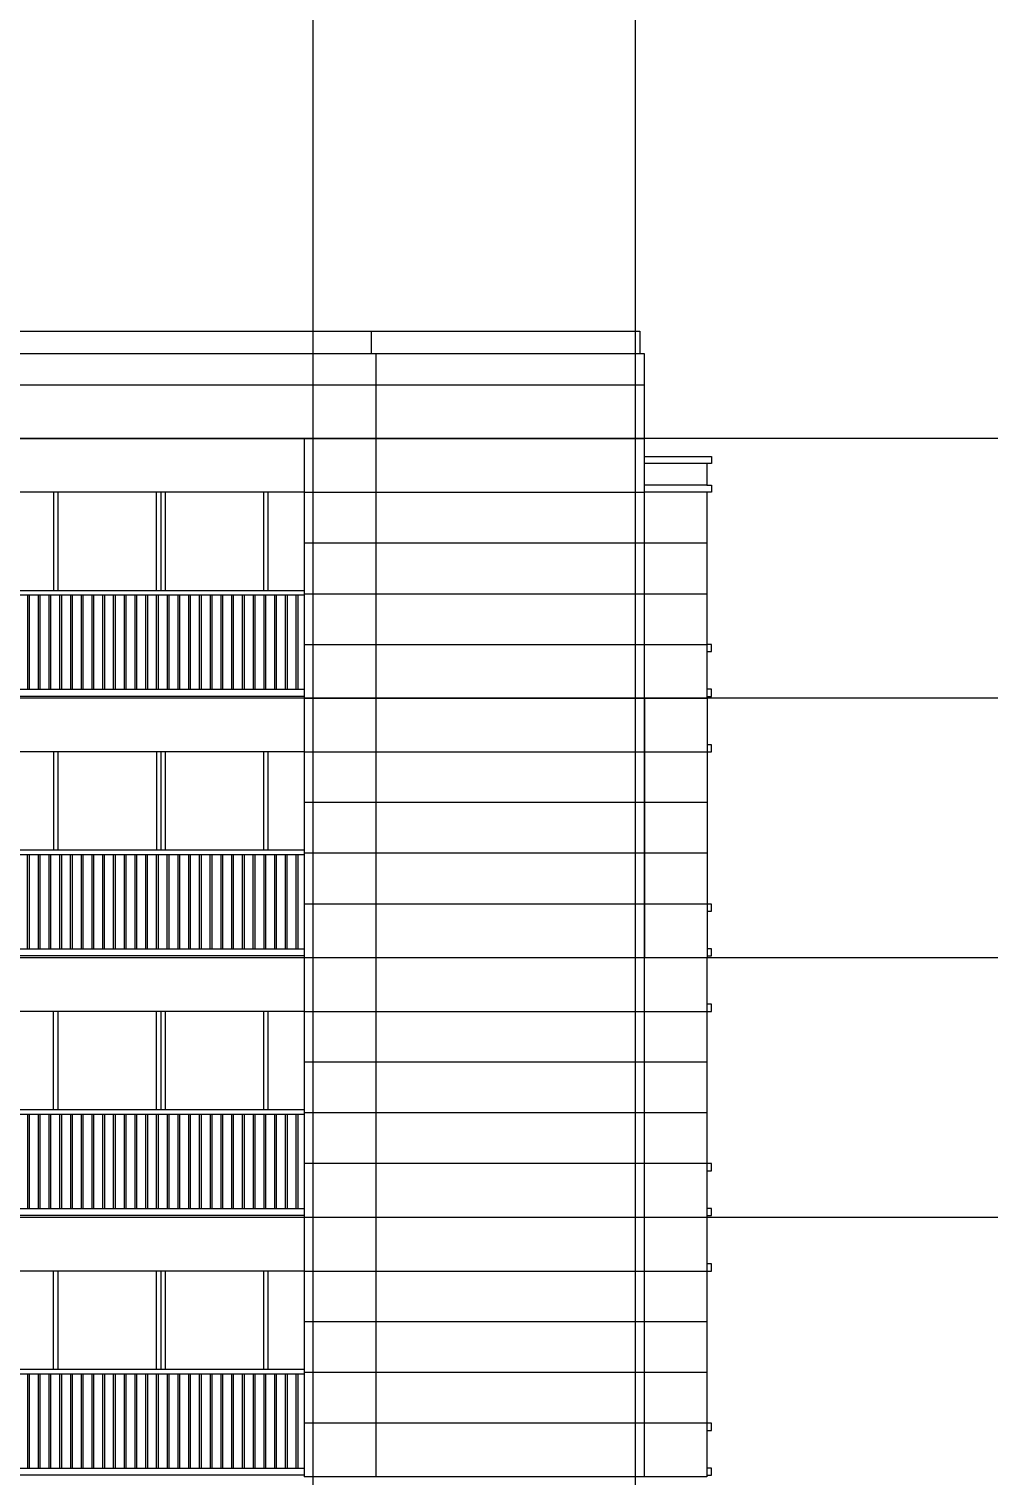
# Model space of a CAD drawing. Extents: x -59851 to 653804, y -249523 to 437614.
# Drawn here: x 221285 to 232007, y 406498 to 422663 of the extents above; entities that cross this region are included whole.
import ezdxf

# ---------------------------------------------------------------- set-up
doc = ezdxf.new("R2010")
doc.units = 0
doc.header["$LTSCALE"] = 1000
doc.header["$MEASUREMENT"] = 0
for name, color, linetype in [('A-材质分割线（横向）', 252, 'Continuous'), ('DOTE', 16, 'Continuous'), ('ELE-1', 41, 'Continuous'), ('ELE-2', 31, 'Continuous'), ('ELE-3', 35, 'Continuous'), ('ELE-6', 8, 'Continuous'), ('栏杆', 142, 'Continuous')]:
    doc.layers.add(name, color=color, linetype=linetype)

# ---------------------------------------------------------------- blocks, each defined once
blk = doc.blocks.new('3400langan0331')
for p, q in [((186, 365497), (-3214, 365497)), ((186, 365447), (-3214, 365447)), ((-2172, 365447), (-2403, 365447)), ((-2150, 365447), (-2172, 365447))]:
    blk.add_line(p, q)
for points in [[(-3144, 365447), (-3144, 364397)], [(-3124, 365447), (-3124, 364397)], [(-3024, 365447), (-3024, 364397)], [(-3004, 365447), (-3004, 364397)], [(-2904, 365447), (-2904, 364397)], [(-2884, 365447), (-2884, 364397)], [(-2784, 365447), (-2784, 364397)], [(-2764, 365447), (-2764, 364397)], [(-2664, 365447), (-2664, 364397)], [(-2644, 365447), (-2644, 364397)], [(-2544, 365447), (-2544, 364397)], [(-2524, 365447), (-2524, 364397)], [(-2424, 365447), (-2424, 364397)], [(-2404, 365447), (-2404, 364397)], [(-2304, 365447), (-2304, 364397)], [(-2284, 365447), (-2284, 364397)], [(-2184, 365447), (-2184, 364397)], [(-2164, 365447), (-2164, 364397)], [(-2064, 365447), (-2064, 364397)], [(-2044, 365447), (-2044, 364397)], [(-1944, 365447), (-1944, 364397)], [(-1924, 365447), (-1924, 364397)], [(-1824, 365447), (-1824, 364397)], [(-1804, 365447), (-1804, 364397)], [(-1704, 365447), (-1704, 364397)], [(-1684, 365447), (-1684, 364397)], [(-1584, 365447), (-1584, 364397)], [(-1564, 365447), (-1564, 364397)], [(-1464, 365447), (-1464, 364397)], [(-1444, 365447), (-1444, 364397)], [(-1344, 365447), (-1344, 364397)], [(-1324, 365447), (-1324, 364397)], [(-1224, 365447), (-1224, 364397)], [(-1204, 365447), (-1204, 364397)], [(-1104, 365447), (-1104, 364397)], [(-1084, 365447), (-1084, 364397)], [(-984, 365447), (-984, 364397)], [(-964, 365447), (-964, 364397)], [(-864, 365447), (-864, 364397)], [(-844, 365447), (-844, 364397)], [(-744, 365447), (-744, 364397)], [(-724, 365447), (-724, 364397)], [(-624, 365447), (-624, 364397)], [(-604, 365447), (-604, 364397)], [(-504, 365447), (-504, 364397)], [(-484, 365447), (-484, 364397)], [(-384, 365447), (-384, 364397)], [(-364, 365447), (-364, 364397)], [(-264, 365447), (-264, 364397)], [(-244, 365447), (-244, 364397)], [(-144, 365447), (-144, 364397)], [(-124, 365447), (-124, 364397)], [(-24, 365447), (-24, 364397)], [(-4, 365447), (-4, 364397)], [(96, 365447), (96, 364397)], [(116, 365447), (116, 364397)]]:
    blk.add_lwpolyline(points)
blk = doc.blocks.new('14-17cengxilimian0331')
at = {"layer": 'A-材质分割线（横向）'}
for points in [[(186, 357897), (4686, 357897)], [(4686, 357330), (186, 357330)], [(4686, 356764), (186, 356764)], [(4686, 356197), (186, 356197)], [(4686, 355597), (186, 355597)]]:
    blk.add_lwpolyline(points, dxfattribs=at)
at = {"layer": 'ELE-1'}
for points in [[(186, 358497), (186, 355597)], [(986, 358497), (986, 355597)]]:
    blk.add_lwpolyline(points, dxfattribs=at)
at = {"layer": 'ELE-2'}
blk.add_lwpolyline([(3986, 358497), (3986, 355597)], dxfattribs=at)
at = {"layer": 'ELE-3'}
for points in [[(4686, 358497), (4686, 355597)], [(4686, 357897), (4736, 357897), (4736, 357977), (4686, 357977)], [(186, 357897), (-3214, 357897)], [(4686, 356117), (4736, 356117), (4736, 356197), (4686, 356197)], [(-3214, 355697), (186, 355697)], [(4686, 355617), (4736, 355617), (4736, 355697), (4686, 355697)], [(186, 355617), (-3214, 355617)]]:
    blk.add_lwpolyline(points, dxfattribs=at)
at = {"layer": 'ELE-6'}
for points in [[(-2614, 357897), (-2614, 356797)], [(-2564, 357897), (-2564, 356797)], [(-1464, 357897), (-1464, 356797)], [(-1414, 357897), (-1414, 356797)], [(-1364, 357897), (-1364, 356797)], [(-264, 356797), (-264, 357897)], [(-214, 356797), (-214, 357897)]]:
    blk.add_lwpolyline(points, dxfattribs=at)
at = {"layer": '栏杆'}
blk.add_blockref('3400langan0331', (0, -8700), dxfattribs=at)
blk = doc.blocks.new('17fwest0420')
at = {"layer": 'A-材质分割线（横向）'}
for points in [[(-108811, 363697), (-104311, 363697)], [(-104311, 363130), (-108811, 363130)], [(-104311, 362564), (-108811, 362564)], [(-104311, 361997), (-108811, 361997)], [(-104311, 361397), (-108811, 361397)]]:
    blk.add_lwpolyline(points, dxfattribs=at)
at = {"layer": 'ELE-1'}
for points in [[(-108811, 364297), (-108811, 361397)], [(-108011, 364297), (-108011, 361397)]]:
    blk.add_lwpolyline(points, dxfattribs=at)
at = {"layer": 'ELE-2'}
blk.add_lwpolyline([(-105011, 364297), (-105011, 361397)], dxfattribs=at)
at = {"layer": 'ELE-3'}
for points in [[(-104311, 364297), (-104311, 361397)], [(-104311, 363697), (-104261, 363697), (-104261, 363777), (-104311, 363777)], [(-108811, 363697), (-112211, 363697)], [(-104311, 361917), (-104261, 361917), (-104261, 361997), (-104311, 361997)], [(-112211, 361497), (-108811, 361497)], [(-104311, 361417), (-104261, 361417), (-104261, 361497), (-104311, 361497)], [(-108811, 361417), (-112211, 361417)]]:
    blk.add_lwpolyline(points, dxfattribs=at)
at = {"layer": 'ELE-6'}
for points in [[(-111611, 363697), (-111611, 362597)], [(-111561, 363697), (-111561, 362597)], [(-110461, 363697), (-110461, 362597)], [(-110411, 363697), (-110411, 362597)], [(-110361, 363697), (-110361, 362597)], [(-109261, 362597), (-109261, 363697)], [(-109211, 362597), (-109211, 363697)]]:
    blk.add_lwpolyline(points, dxfattribs=at)
at = {"layer": '栏杆'}
blk.add_blockref('3400langan0331', (-108998, -2900), dxfattribs=at)

msp = doc.modelspace()

# ---------------------------------------------------------------- linework, layer by layer
at = {"layer": 'A-材质分割线（横向）'}
for points in [[(220157.2, 418687.8), (228157.2, 418687.8)], [(224357.2, 418087.8), (228157.2, 418087.8)], [(224357.2, 417487.8), (228157.2, 417487.8)], [(224357.2, 416921.1), (228857.2, 416921.1)], [(224357.2, 416354.5), (228857.2, 416354.5)], [(224357.2, 415787.8), (228857.2, 415787.8)], [(224357.2, 415187.8), (228857.2, 415187.8)]]:
    msp.add_lwpolyline(points, dxfattribs=at)
at = {"layer": 'DOTE'}
for p, q in [((224457.2, 363523.9), (224457.2, 423848.2)), ((228057.2, 363523.9), (228057.2, 423848.2)), ((247597.5, 418087.8), (168416.9, 418087.8)), ((247597.5, 415187.8), (168416.9, 415187.8)), ((247597.5, 412287.8), (168416.9, 412287.8)), ((247597.5, 409387.8), (168416.9, 409387.8))]:
    msp.add_line(p, q, dxfattribs=at)
at = {"layer": 'ELE-1'}
for points in [[(220957.2, 419287.8), (225107.2, 419287.8), (225107.2, 419037.8)], [(220957.2, 419037.8), (225157.2, 419037.8), (225157.2, 415187.8)], [(220957.2, 418087.8), (224357.2, 418087.8), (224357.2, 415187.8)], [(224357.2, 417487.8), (220957.2, 417487.8)]]:
    msp.add_lwpolyline(points, dxfattribs=at)
at = {"layer": 'ELE-2'}
for points in [[(225107.2, 419287.8), (228107.2, 419287.8), (228107.2, 419037.8)], [(225107.2, 419037.8), (228157.2, 419037.8), (228157.2, 415187.8)], [(228157.2, 415187.8), (228157.2, 412287.8)]]:
    msp.add_lwpolyline(points, dxfattribs=at)
at = {"layer": 'ELE-3'}
for points in [[(228157.2, 417887.8), (228907.2, 417887.8), (228907.2, 417807.8), (228857.2, 417807.8), (228857.2, 417567.8), (228907.2, 417567.8), (228907.2, 417487.8), (228157.2, 417487.8)], [(228857.2, 417807.8), (228157.2, 417807.8)], [(228857.2, 417567.8), (228157.2, 417567.8)], [(228857.2, 417487.8), (228857.2, 415187.8)], [(228857.2, 415707.8), (228907.2, 415707.8), (228907.2, 415787.8), (228857.2, 415787.8)], [(220957.2, 415287.8), (224357.2, 415287.8)], [(228857.2, 415207.8), (228907.2, 415207.8), (228907.2, 415287.8), (228857.2, 415287.8)], [(224357.2, 415207.8), (220957.2, 415207.8)]]:
    msp.add_lwpolyline(points, dxfattribs=at)
at = {"layer": 'ELE-6'}
for points in [[(221557.2, 417487.8), (221557.2, 416387.8)], [(221607.2, 417487.8), (221607.2, 416387.8)], [(222707.2, 417487.8), (222707.2, 416387.8)], [(222757.2, 417487.8), (222757.2, 416387.8)], [(222807.2, 417487.8), (222807.2, 416387.8)], [(223907.2, 416387.8), (223907.2, 417487.8)], [(223957.2, 416387.8), (223957.2, 417487.8)]]:
    msp.add_lwpolyline(points, dxfattribs=at)

# ---------------------------------------------------------------- block references
for name, p in [('17fwest0420', (333168.5, 50890.8)), ('14-17cengxilimian0331', (224171, 53790.8)), ('14-17cengxilimian0331', (224171, 50890.8))]:
    msp.add_blockref(name, p)
at = {"layer": '栏杆'}
msp.add_blockref('3400langan0331', (224171, 50890.8), dxfattribs=at)

doc.saveas('drawing.dxf')
